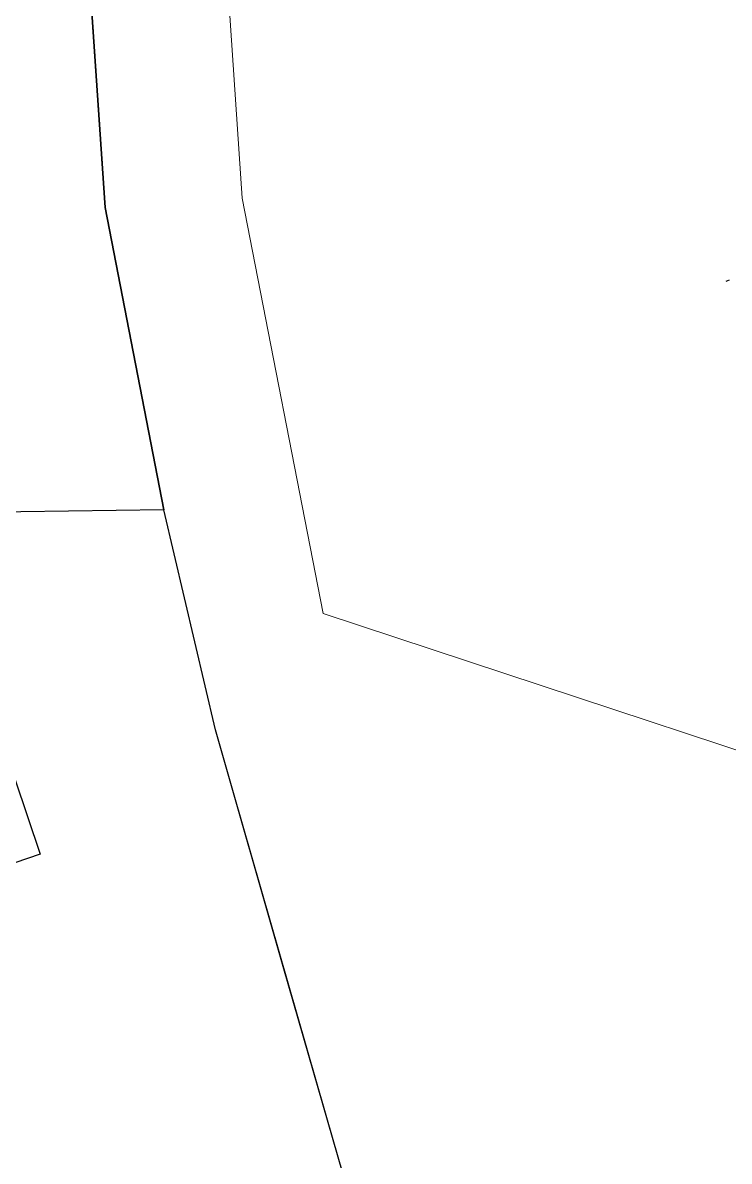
# Model space of a CAD drawing. Header units: millimetres. Extents: x -3 to 3438, y -2371 to 140.
# Drawn here: x 553.09 to 561.44, y 113.78 to 127.23 of the extents above; entities that cross this region are included whole.
import ezdxf

# ---------------------------------------------------------------- set-up
doc = ezdxf.new("R2010")
doc.units = ezdxf.units.MM
doc.layers.add('1- 3', color=3, linetype='Continuous')

msp = doc.modelspace()

# ---------------------------------------------------------------- linework, layer by layer
at = {"layer": '1- 3', "lineweight": 5}
for points in [[(554.761, 121.478), (554.066, 125.048), (553.56, 132.481), (555.203, 132.267), (555.685, 125.158), (556.641, 120.253), (564.769, 117.568), (564.508, 116.967), (564.342, 116.264), (564.705, 116.169), (564.618, 112.449), (558.402, 110.072), (557.983, 109.771), (556.988, 113.247), (555.369, 118.879), (554.761, 121.478)], [(555.203, 132.267), (555.685, 125.158), (556.641, 120.253), (564.769, 117.568)], [(556.641, 120.253), (555.685, 125.158), (555.203, 132.267), (563.915, 131.114), (566.38, 127.007), (567.794, 124.661), (564.769, 117.568), (556.641, 120.253)]]:
    msp.add_lwpolyline(points, dxfattribs=at)
at = {"layer": '1- 3', "lineweight": 25}
for points in [[(556.988, 113.246), (556.175, 116.058), (555.369, 118.878), (554.761, 121.477), (554.066, 125.047), (553.56, 132.48), (559.255, 131.73), (563.915, 131.114)], [(561.435, 124.187), (561.396, 124.171)]]:
    msp.add_lwpolyline(points, dxfattribs=at)
for points, knots in [([(583.923, 38.902), (583.923, 38.902), (583.923, 137.749), (583.923, 137.749), (583.919, 138.052), (583.678, 138.282), (583.378, 138.286), (583.378, 138.286), (541.933, 138.286), (541.933, 138.286)], [0, 0, 0, 0, 1, 1, 1, 2, 2, 2, 3, 3, 3, 3]), ([(563.915, 131.114), (563.915, 131.114), (566.38, 127.007), (566.38, 127.007), (566.38, 127.007), (568.781, 123.01), (568.781, 123.01), (568.781, 123.01), (570.408, 120.459), (570.408, 120.459), (570.408, 120.459), (572.225, 117.433), (572.225, 117.433), (572.225, 117.433), (572.407, 117.102), (572.407, 117.102), (572.407, 117.102), (572.889, 116.651), (572.889, 116.651), (572.889, 116.651), (574.69, 111.478), (574.69, 111.478), (574.69, 111.478), (564.618, 112.449), (564.618, 112.449), (564.618, 112.449), (558.402, 110.071), (558.402, 110.071), (558.402, 110.071), (557.818, 109.653), (557.818, 109.653), (557.818, 109.653), (556.569, 109.124), (556.569, 109.124), (556.569, 109.124), (554.366, 108.026), (554.366, 108.026), (554.366, 108.026), (554.855, 107.812), (554.855, 107.812), (554.855, 107.812), (554.879, 107.797), (554.879, 107.797), (554.879, 107.797), (555.163, 107.489), (555.163, 107.489), (555.163, 107.489), (555.314, 107.267), (555.314, 107.267), (555.314, 107.267), (555.377, 107.149), (555.377, 107.149), (555.377, 107.149), (557.241, 102.757), (557.241, 102.757), (557.241, 102.757), (556.901, 102.71), (556.901, 102.71), (556.901, 102.71), (556.799, 102.639), (556.799, 102.639), (556.799, 102.639), (556.569, 102.575), (556.569, 102.575), (556.569, 102.575), (556.372, 102.797), (556.372, 102.797), (556.372, 102.797), (555.874, 103.436), (555.874, 103.436), (555.874, 103.436), (553.457, 106.525), (553.457, 106.525), (553.457, 106.525), (552.636, 107.449), (552.636, 107.449), (551.666, 108.617), (550.589, 109.697), (549.65, 110.893), (549.65, 110.893), (548.884, 111.944), (548.884, 111.944), (548.884, 111.944), (548.457, 112.702), (548.457, 112.702), (548.457, 112.702), (548.299, 112.978), (548.299, 112.978), (548.299, 112.978), (547.707, 114.147), (547.707, 114.147), (547.707, 114.147), (547.699, 114.155), (547.699, 114.155), (547.699, 114.155), (549.421, 114.748), (549.421, 114.748), (549.421, 114.748), (549.2, 115.427), (549.2, 115.427), (549.2, 115.427), (549.026, 115.948), (549.026, 115.948), (549.026, 115.948), (553.299, 117.41), (553.299, 117.41), (553.299, 117.41), (551.941, 121.438), (551.941, 121.438), (551.941, 121.438), (554.761, 121.478), (554.761, 121.478), (554.761, 121.478), (554.066, 125.048), (554.066, 125.048), (554.066, 125.048), (553.56, 132.481), (553.56, 132.481), (553.56, 132.481), (559.255, 131.73), (559.255, 131.73), (559.255, 131.73), (563.915, 131.114), (563.915, 131.114)], [0, 0, 0, 0, 1, 1, 1, 2, 2, 2, 3, 3, 3, 4, 4, 4, 5, 5, 5, 6, 6, 6, 7, 7, 7, 8, 8, 8, 9, 9, 9, 10, 10, 10, 11, 11, 11, 12, 12, 12, 13, 13, 13, 14, 14, 14, 15, 15, 15, 16, 16, 16, 17, 17, 17, 18, 18, 18, 19, 19, 19, 20, 20, 20, 21, 21, 21, 22, 22, 22, 23, 23, 23, 24, 24, 24, 25, 25, 25, 26, 26, 26, 27, 27, 27, 28, 28, 28, 29, 29, 29, 30, 30, 30, 31, 31, 31, 32, 32, 32, 33, 33, 33, 34, 34, 34, 35, 35, 35, 36, 36, 36, 37, 37, 37, 38, 38, 38, 39, 39, 39, 40, 40, 40, 41, 41, 41, 41])]:
    msp.add_open_spline(points, degree=3, knots=knots, dxfattribs=at)

doc.saveas('drawing.dxf')
